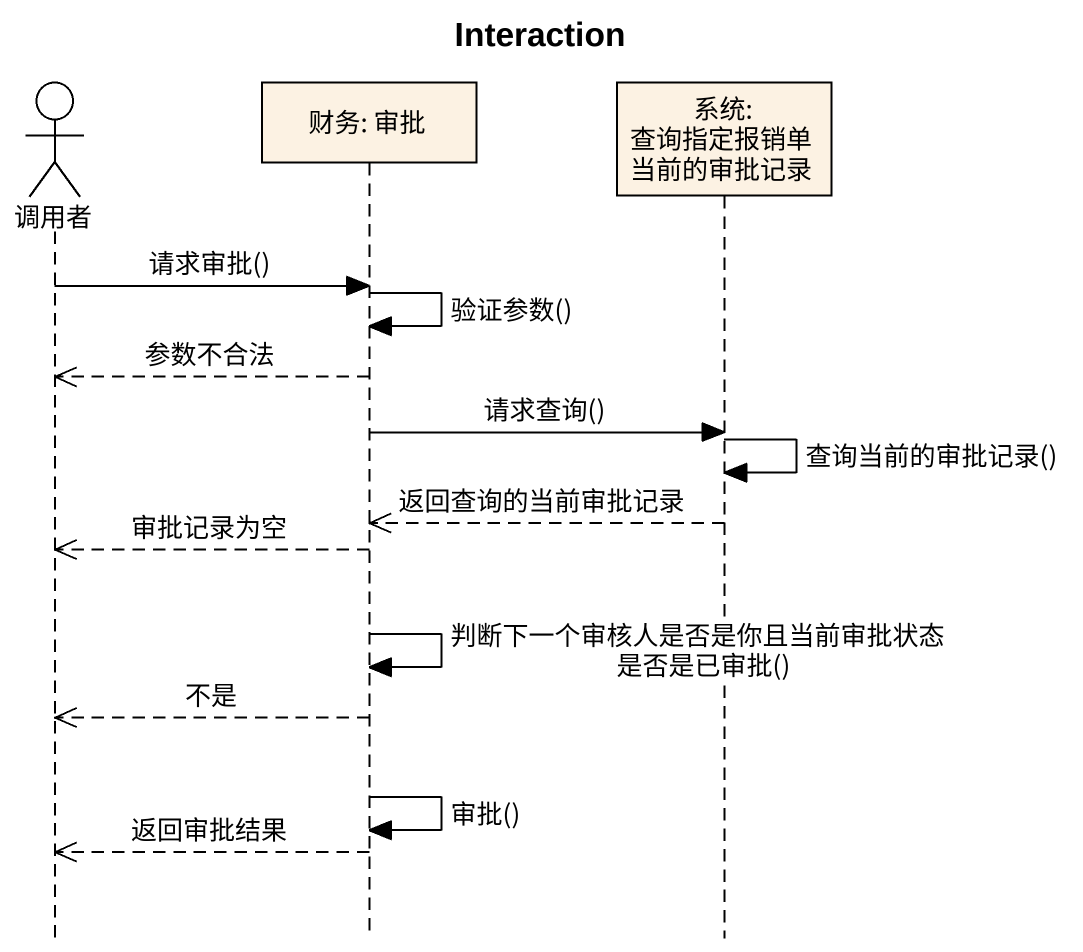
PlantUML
@startuml
title Interaction
hide footbox
actor 调用者
participant "财务: 审批" as 财务_审批
participant "系统: 查询指定报销单当前的审批记录" as 系统_查询指定报销单当前的审批记录

调用者 -> 财务_审批 : 请求审批()
财务_审批 -> 财务_审批 : 验证参数()
财务_审批 -->> 调用者 : 参数不合法
财务_审批 -> 系统_查询指定报销单当前的审批记录 : 请求查询()
系统_查询指定报销单当前的审批记录 -> 系统_查询指定报销单当前的审批记录 : 查询当前的审批记录()
系统_查询指定报销单当前的审批记录 -->> 财务_审批 : 返回查询的当前审批记录
财务_审批 -->> 调用者 : 审批记录为空
财务_审批 -> 财务_审批 : 判断下一个审核人是否是你且当前审批状态是否是已审批()
财务_审批 -->> 调用者 : 不是
财务_审批 -> 财务_审批 : 审批()
财务_审批 -->> 调用者 : 返回审批结果
@enduml
